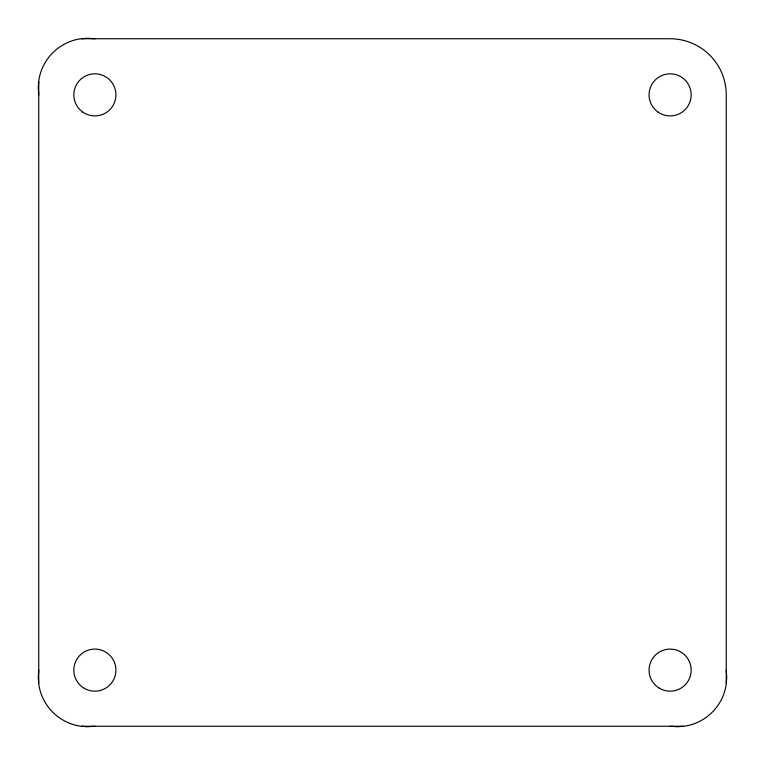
<?xml version="1.0" encoding="UTF-8"?>
<svg xmlns="http://www.w3.org/2000/svg" width="765" height="765" viewBox="0 0 765 765"><rect width="100%" height="100%" fill="white"/><g stroke="black" fill="none" stroke-linecap="round" stroke-linejoin="round"><path stroke-width="1.15" d="M38.747 670.13L38.25 677.771L38.938 685.402A49.61 49.61 0 0 0 79.598 726.062L87.229 726.75L94.87 726.253M81.74 38.747L670.13 38.747A56.122 56.122 0 0 1 726.253 94.87L726.253 683.26M81.74 726.253L683.26 726.253M94.87 38.747L87.229 38.25L79.598 38.938A49.61 49.61 0 0 0 38.938 79.598L38.25 87.229L38.747 94.87M670.13 726.253L677.771 726.75L685.402 726.062A49.61 49.61 0 0 0 726.062 685.402L726.75 677.771L726.253 670.13M38.747 81.74L38.747 683.26M657.9 111.996A21.047 21.047 0 0 0 691.082 96.897A21.047 21.047 0 0 0 661.419 75.706A21.047 21.047 0 0 0 657.9 111.996M658.99 687.993A21.047 21.047 0 0 0 691.168 670.848A21.047 21.047 0 0 0 660.233 651.56A21.047 21.047 0 0 0 658.99 687.993M84.341 688.357A21.047 21.047 0 0 0 115.917 670.13A21.047 21.047 0 0 0 84.341 651.904A21.047 21.047 0 0 0 84.341 688.357M83.031 112.264A21.047 21.047 0 0 0 115.859 96.419A21.047 21.047 0 0 0 85.718 75.917A21.047 21.047 0 0 0 83.031 112.264"/></g></svg>
